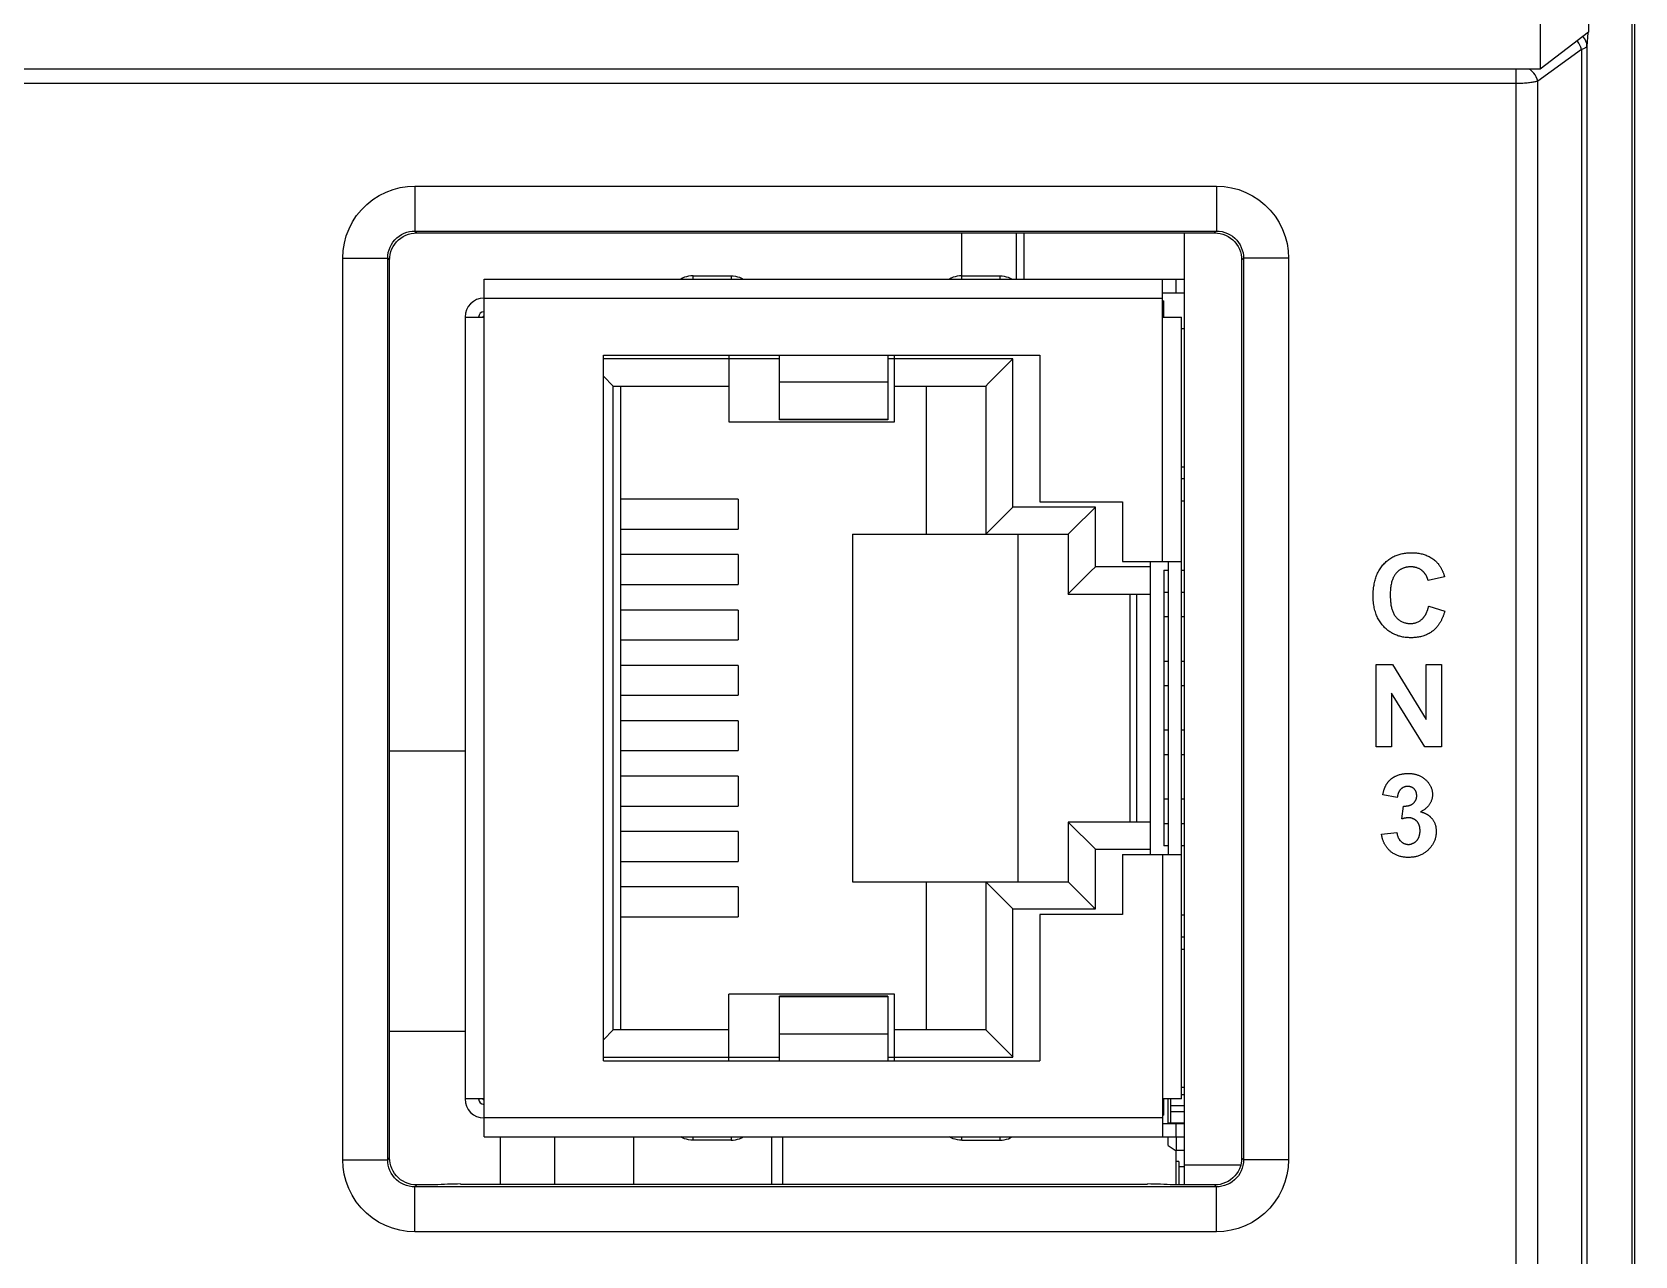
# Model space of a CAD drawing. Header units: millimetres. Extents: x -5560 to -5500, y 1017 to 1179.
# Drawn here: x -5529.51 to -5499.99, y 1122.13 to 1144.67 of the extents above; entities that cross this region are included whole.
import ezdxf

# ---------------------------------------------------------------- set-up
doc = ezdxf.new("R2010")
doc.units = ezdxf.units.MM
doc.header["$LTSCALE"] = 32.67
doc.layers.get('0').update_dxf_attribs({"linetype": 'CONTINUOUS'})
doc.layers.add('02___PRT_ALL_AXES', color=7, linetype='CONTINUOUS')
doc.layers.add('FEAT', color=7, linetype='CONTINUOUS')

msp = doc.modelspace()

# ---------------------------------------------------------------- linework, layer by layer
at = {"color": 7, "linetype": 'Continuous'}
for p, q in [((-5500.045, 1177.241), (-5500.045, 1018.429)), ((-5499.986, 1018.373), (-5499.986, 1177.252)), ((-5500.839, 1175.135), (-5500.839, 1144.672)), ((-5500.839, 1144.672), (-5501.73, 1143.992)), ((-5500.97, 1144.354), (-5500.982, 1144.393)), ((-5500.854, 1144.661), (-5500.87, 1144.415)), ((-5500.87, 1144.415), (-5500.87, 1020.464)), ((-5500.97, 1144.354), (-5501.774, 1143.768)), ((-5500.97, 1144.354), (-5500.97, 1020.607)), ((-5501.73, 1143.992), (-5558.006, 1143.992)), ((-5502.174, 1020.607), (-5502.174, 1143.988)), ((-5502.174, 1143.724), (-5530.704, 1143.724)), ((-5522.461, 1141.835), (-5522.461, 1141.007)), ((-5522.461, 1141.835), (-5507.695, 1141.835)), ((-5507.695, 1141.835), (-5507.695, 1141.007)), ((-5522.461, 1141.007), (-5522.426, 1140.972)), ((-5522.461, 1141.007), (-5507.695, 1141.007)), ((-5522.426, 1140.972), (-5507.73, 1140.972)), ((-5512.386, 1140.122), (-5512.386, 1140.972)), ((-5511.386, 1140.972), (-5511.386, 1140.122)), ((-5507.695, 1141.007), (-5507.73, 1140.972)), ((-5523.788, 1123.902), (-5523.788, 1140.508)), ((-5523.788, 1140.508), (-5522.961, 1140.508)), ((-5522.961, 1123.902), (-5522.961, 1140.508)), ((-5522.961, 1140.508), (-5522.926, 1140.473)), ((-5522.926, 1123.937), (-5522.926, 1140.473)), ((-5507.196, 1140.508), (-5507.231, 1140.473)), ((-5507.231, 1140.473), (-5507.231, 1123.937)), ((-5507.196, 1140.508), (-5507.196, 1123.902)), ((-5506.368, 1140.508), (-5507.196, 1140.508)), ((-5506.368, 1140.508), (-5506.368, 1123.902)), ((-5521.186, 1124.322), (-5521.186, 1140.122)), ((-5521.186, 1140.122), (-5508.286, 1140.122)), ((-5517.336, 1140.122), (-5517.336, 1140.184)), ((-5517.336, 1140.184), (-5516.636, 1140.184)), ((-5516.636, 1140.184), (-5516.636, 1140.122)), ((-5512.386, 1140.184), (-5511.686, 1140.184)), ((-5511.686, 1140.184), (-5511.686, 1140.122)), ((-5508.686, 1134.922), (-5508.686, 1140.122)), ((-5508.436, 1139.872), (-5508.436, 1140.122)), ((-5521.186, 1139.772), (-5508.686, 1139.772)), ((-5508.686, 1139.872), (-5508.286, 1139.872)), ((-5508.686, 1139.722), (-5508.666, 1139.722)), ((-5508.666, 1139.422), (-5508.666, 1139.722)), ((-5521.536, 1139.422), (-5521.536, 1125.022)), ((-5521.536, 1139.422), (-5521.186, 1139.422)), ((-5521.186, 1139.452), (-5521.216, 1139.422)), ((-5508.686, 1139.422), (-5508.336, 1139.422)), ((-5508.336, 1125.022), (-5508.336, 1139.422)), ((-5508.286, 1139.207), (-5508.336, 1139.207)), ((-5518.986, 1125.722), (-5518.986, 1138.722)), ((-5518.986, 1138.722), (-5510.946, 1138.722)), ((-5515.746, 1138.652), (-5518.986, 1138.652)), ((-5516.676, 1138.722), (-5516.676, 1137.492)), ((-5515.746, 1137.533), (-5515.746, 1138.722)), ((-5513.746, 1138.722), (-5513.746, 1137.533)), ((-5511.446, 1138.652), (-5513.746, 1138.652)), ((-5513.626, 1137.492), (-5513.626, 1138.722)), ((-5511.871, 1138.228), (-5511.446, 1138.652)), ((-5511.446, 1135.922), (-5511.446, 1138.652)), ((-5510.946, 1138.722), (-5510.946, 1136.022)), ((-5518.806, 1138.152), (-5518.986, 1138.332)), ((-5515.746, 1138.23), (-5513.746, 1138.23)), ((-5511.946, 1138.153), (-5511.891, 1138.208)), ((-5511.891, 1138.208), (-5511.871, 1138.228)), ((-5518.806, 1126.292), (-5518.806, 1138.152)), ((-5518.806, 1138.152), (-5516.676, 1138.152)), ((-5518.666, 1126.292), (-5518.666, 1138.152)), ((-5513.626, 1138.152), (-5511.946, 1138.152)), ((-5513.036, 1135.422), (-5513.036, 1138.152)), ((-5511.946, 1138.152), (-5511.946, 1138.153)), ((-5511.946, 1138.152), (-5511.946, 1135.422)), ((-5516.676, 1137.492), (-5513.626, 1137.492)), ((-5513.746, 1137.538), (-5515.746, 1137.538)), ((-5513.746, 1137.533), (-5515.746, 1137.533)), ((-5508.336, 1136.667), (-5508.286, 1136.667)), ((-5508.286, 1136.442), (-5508.336, 1136.442)), ((-5516.506, 1136.067), (-5518.666, 1136.067)), ((-5516.506, 1136.067), (-5516.506, 1135.517)), ((-5511.946, 1135.423), (-5511.526, 1135.843)), ((-5511.526, 1135.843), (-5511.446, 1135.922)), ((-5509.926, 1135.922), (-5511.446, 1135.922)), ((-5510.946, 1136.022), (-5509.426, 1136.022)), ((-5510.351, 1135.498), (-5509.926, 1135.922)), ((-5509.926, 1134.822), (-5509.926, 1135.922)), ((-5509.426, 1136.022), (-5509.426, 1134.922)), ((-5508.286, 1136.032), (-5508.336, 1136.032)), ((-5508.286, 1134.762), (-5508.286, 1136.032)), ((-5518.666, 1135.517), (-5516.506, 1135.517)), ((-5514.396, 1135.422), (-5514.396, 1129.022)), ((-5514.396, 1135.422), (-5510.426, 1135.422)), ((-5511.946, 1135.422), (-5511.946, 1135.423)), ((-5511.346, 1129.022), (-5511.346, 1135.422)), ((-5510.426, 1135.423), (-5510.371, 1135.478)), ((-5510.426, 1135.422), (-5510.426, 1135.423)), ((-5510.426, 1135.422), (-5510.426, 1134.322)), ((-5510.371, 1135.478), (-5510.351, 1135.498)), ((-5516.506, 1135.047), (-5518.666, 1135.047)), ((-5516.506, 1135.047), (-5516.506, 1134.497)), ((-5510.426, 1134.323), (-5510.006, 1134.743)), ((-5510.006, 1134.743), (-5509.926, 1134.822)), ((-5508.916, 1134.822), (-5509.926, 1134.822)), ((-5509.426, 1134.922), (-5508.336, 1134.922)), ((-5508.916, 1134.922), (-5508.916, 1129.522)), ((-5508.666, 1134.762), (-5508.666, 1129.682)), ((-5508.666, 1134.762), (-5508.586, 1134.762)), ((-5508.586, 1134.922), (-5508.586, 1129.522)), ((-5508.336, 1134.762), (-5508.286, 1134.762)), ((-5518.666, 1134.497), (-5516.506, 1134.497)), ((-5508.586, 1134.352), (-5508.666, 1134.352)), ((-5508.286, 1134.352), (-5508.336, 1134.352)), ((-5503.493, 1134.64), (-5503.796, 1134.568)), ((-5510.426, 1134.322), (-5510.426, 1134.323)), ((-5510.426, 1134.322), (-5508.916, 1134.322)), ((-5509.286, 1130.122), (-5509.286, 1134.322)), ((-5509.166, 1134.322), (-5509.166, 1130.122)), ((-5503.785, 1134.1), (-5503.489, 1134.006)), ((-5516.506, 1134.027), (-5518.666, 1134.027)), ((-5516.506, 1134.027), (-5516.506, 1133.477)), ((-5508.586, 1133.902), (-5508.666, 1133.902)), ((-5508.286, 1133.902), (-5508.336, 1133.902)), ((-5518.666, 1133.477), (-5516.506, 1133.477)), ((-5516.506, 1133.007), (-5518.666, 1133.007)), ((-5516.506, 1133.007), (-5516.506, 1132.457)), ((-5508.586, 1133.082), (-5508.666, 1133.082)), ((-5508.286, 1133.082), (-5508.336, 1133.082)), ((-5504.752, 1131.507), (-5504.752, 1133.023)), ((-5504.752, 1133.023), (-5504.455, 1133.023)), ((-5504.455, 1133.023), (-5503.834, 1132.011)), ((-5503.834, 1132.011), (-5503.834, 1133.023)), ((-5503.834, 1133.023), (-5503.55, 1133.023)), ((-5503.55, 1133.023), (-5503.55, 1131.507)), ((-5508.586, 1132.632), (-5508.666, 1132.632)), ((-5508.286, 1132.632), (-5508.336, 1132.632)), ((-5518.666, 1132.457), (-5516.506, 1132.457)), ((-5504.468, 1132.496), (-5504.468, 1131.507)), ((-5503.857, 1131.507), (-5504.468, 1132.496)), ((-5516.506, 1131.987), (-5518.666, 1131.987)), ((-5516.506, 1131.987), (-5516.506, 1131.437)), ((-5508.586, 1131.812), (-5508.666, 1131.812)), ((-5508.286, 1131.812), (-5508.336, 1131.812)), ((-5522.926, 1131.436), (-5521.536, 1131.436)), ((-5518.666, 1131.437), (-5516.506, 1131.437)), ((-5504.468, 1131.507), (-5504.752, 1131.507)), ((-5503.55, 1131.507), (-5503.857, 1131.507)), ((-5508.586, 1131.362), (-5508.666, 1131.362)), ((-5508.286, 1131.362), (-5508.336, 1131.362)), ((-5516.506, 1130.967), (-5518.666, 1130.967)), ((-5516.506, 1130.967), (-5516.506, 1130.417)), ((-5508.586, 1130.542), (-5508.666, 1130.542)), ((-5508.286, 1130.542), (-5508.336, 1130.542)), ((-5504.364, 1130.576), (-5504.632, 1130.621)), ((-5518.666, 1130.417), (-5516.506, 1130.417)), ((-5504.281, 1130.179), (-5504.249, 1130.415)), ((-5516.506, 1129.947), (-5518.666, 1129.947)), ((-5516.506, 1129.947), (-5516.506, 1129.397)), ((-5510.426, 1130.122), (-5510.426, 1129.022)), ((-5508.916, 1130.122), (-5510.426, 1130.122)), ((-5510.426, 1130.122), (-5509.926, 1129.622)), ((-5510.426, 1130.122), (-5510.426, 1130.122)), ((-5508.586, 1130.092), (-5508.666, 1130.092)), ((-5508.286, 1130.092), (-5508.336, 1130.092)), ((-5504.654, 1129.898), (-5504.373, 1129.932)), ((-5508.586, 1129.682), (-5508.666, 1129.682)), ((-5508.286, 1129.682), (-5508.336, 1129.682)), ((-5508.286, 1128.412), (-5508.286, 1129.682)), ((-5518.666, 1129.397), (-5516.506, 1129.397)), ((-5509.926, 1128.522), (-5509.926, 1129.622)), ((-5509.926, 1129.622), (-5508.916, 1129.622)), ((-5509.426, 1129.522), (-5509.426, 1128.422)), ((-5509.426, 1129.522), (-5508.336, 1129.522)), ((-5508.686, 1129.522), (-5508.686, 1124.322)), ((-5516.506, 1128.927), (-5518.666, 1128.927)), ((-5516.506, 1128.927), (-5516.506, 1128.377)), ((-5514.396, 1129.022), (-5510.426, 1129.022)), ((-5513.036, 1126.292), (-5513.036, 1129.022)), ((-5511.946, 1129.022), (-5511.946, 1126.292)), ((-5511.946, 1129.022), (-5511.446, 1128.522)), ((-5511.946, 1129.022), (-5511.946, 1129.022)), ((-5510.426, 1129.022), (-5510.426, 1129.022)), ((-5510.426, 1129.022), (-5509.953, 1128.549)), ((-5511.446, 1125.792), (-5511.446, 1128.522)), ((-5511.446, 1128.522), (-5509.926, 1128.522)), ((-5509.953, 1128.549), (-5509.926, 1128.522)), ((-5518.666, 1128.377), (-5516.506, 1128.377)), ((-5510.946, 1128.422), (-5510.946, 1125.722)), ((-5509.426, 1128.422), (-5510.946, 1128.422)), ((-5508.336, 1128.412), (-5508.286, 1128.412)), ((-5508.286, 1128.002), (-5508.336, 1128.002)), ((-5508.286, 1127.777), (-5508.336, 1127.777)), ((-5516.676, 1125.722), (-5516.676, 1126.952)), ((-5513.626, 1126.952), (-5516.676, 1126.952)), ((-5515.746, 1125.722), (-5515.746, 1126.912)), ((-5513.746, 1126.912), (-5515.746, 1126.912)), ((-5515.746, 1126.907), (-5513.746, 1126.907)), ((-5513.746, 1126.912), (-5513.746, 1125.722)), ((-5513.626, 1125.722), (-5513.626, 1126.952)), ((-5521.536, 1126.267), (-5522.926, 1126.267)), ((-5518.806, 1126.292), (-5518.986, 1126.112)), ((-5516.676, 1126.292), (-5518.806, 1126.292)), ((-5513.746, 1126.215), (-5515.746, 1126.215)), ((-5511.946, 1126.292), (-5513.626, 1126.292)), ((-5511.946, 1126.292), (-5511.946, 1126.292)), ((-5511.946, 1126.292), (-5511.473, 1125.819)), ((-5518.986, 1125.792), (-5515.746, 1125.792)), ((-5513.746, 1125.792), (-5511.446, 1125.792)), ((-5511.473, 1125.819), (-5511.446, 1125.792)), ((-5518.986, 1125.722), (-5510.946, 1125.722)), ((-5508.336, 1125.237), (-5508.286, 1125.237)), ((-5521.186, 1125.022), (-5521.536, 1125.022)), ((-5521.216, 1125.022), (-5521.186, 1124.992)), ((-5508.336, 1125.022), (-5508.686, 1125.022)), ((-5508.666, 1124.722), (-5508.666, 1125.022)), ((-5508.586, 1124.572), (-5508.586, 1125.022)), ((-5508.536, 1124.582), (-5508.536, 1125.022)), ((-5508.336, 1125.102), (-5508.286, 1125.102)), ((-5508.686, 1124.672), (-5521.186, 1124.672)), ((-5508.666, 1124.722), (-5508.686, 1124.722)), ((-5508.536, 1124.902), (-5508.286, 1124.902)), ((-5508.286, 1124.782), (-5508.536, 1124.782)), ((-5521.186, 1124.322), (-5508.286, 1124.322)), ((-5520.886, 1124.322), (-5520.886, 1123.455)), ((-5519.886, 1124.322), (-5519.886, 1123.455)), ((-5518.426, 1123.455), (-5518.426, 1124.322)), ((-5517.336, 1124.261), (-5517.336, 1124.322)), ((-5516.636, 1124.322), (-5516.636, 1124.261)), ((-5515.886, 1123.455), (-5515.886, 1124.322)), ((-5515.686, 1124.322), (-5515.686, 1123.455)), ((-5512.386, 1124.261), (-5512.386, 1124.322)), ((-5511.686, 1124.322), (-5511.686, 1124.261)), ((-5508.686, 1124.572), (-5508.286, 1124.572)), ((-5508.586, 1124.582), (-5508.286, 1124.582)), ((-5508.586, 1124.167), (-5508.586, 1124.322)), ((-5508.436, 1124.322), (-5508.436, 1124.572)), ((-5508.436, 1124.323), (-5508.436, 1124.072)), ((-5516.636, 1124.261), (-5517.336, 1124.261)), ((-5512.386, 1124.261), (-5511.686, 1124.261)), ((-5508.586, 1124.167), (-5508.436, 1124.067)), ((-5508.286, 1124.072), (-5508.436, 1124.072)), ((-5508.436, 1123.438), (-5508.436, 1124.067)), ((-5523.788, 1123.902), (-5522.961, 1123.902)), ((-5522.961, 1123.902), (-5522.926, 1123.937)), ((-5508.386, 1123.872), (-5508.436, 1123.872)), ((-5508.386, 1123.872), (-5508.386, 1123.438)), ((-5508.286, 1123.772), (-5508.386, 1123.772)), ((-5507.196, 1123.902), (-5507.231, 1123.937)), ((-5506.368, 1123.902), (-5507.196, 1123.902)), ((-5522.461, 1123.403), (-5522.426, 1123.438)), ((-5522.1, 1123.438), (-5522.426, 1123.438)), ((-5521.617, 1123.455), (-5508.966, 1123.455)), ((-5507.73, 1123.438), (-5508.483, 1123.438)), ((-5507.695, 1123.403), (-5507.73, 1123.438)), ((-5522.461, 1122.575), (-5522.461, 1123.403)), ((-5507.695, 1123.403), (-5522.461, 1123.403)), ((-5507.695, 1122.575), (-5507.695, 1123.403)), ((-5507.695, 1122.575), (-5522.461, 1122.575))]:
    msp.add_line(p, q, dxfattribs=at)
for points in [[(-5501.728, 1175.646), (-5501.728, 1175.637), (-5501.729, 1175.627), (-5501.729, 1175.617), (-5501.729, 1175.608), (-5501.73, 1175.598), (-5501.73, 1175.589), (-5501.73, 1175.579), (-5501.73, 1143.992)], [(-5500.982, 1144.393), (-5501, 1144.431), (-5501.021, 1144.467), (-5501.046, 1144.502), (-5501.053, 1144.509)], [(-5500.87, 1144.415), (-5500.871, 1144.411), (-5500.873, 1144.406), (-5500.877, 1144.401), (-5500.881, 1144.396), (-5500.886, 1144.391), (-5500.893, 1144.386), (-5500.902, 1144.381), (-5500.911, 1144.375), (-5500.923, 1144.37), (-5500.937, 1144.365), (-5500.952, 1144.359), (-5500.97, 1144.354)], [(-5500.87, 1144.415), (-5500.875, 1144.46), (-5500.889, 1144.504), (-5500.912, 1144.546), (-5500.942, 1144.583), (-5500.949, 1144.589)], [(-5501.774, 1143.768), (-5501.787, 1143.807), (-5501.804, 1143.845), (-5501.826, 1143.882), (-5501.851, 1143.916), (-5501.88, 1143.947), (-5501.911, 1143.975), (-5501.935, 1143.992)], [(-5501.774, 1143.768), (-5501.788, 1143.764), (-5501.802, 1143.761), (-5501.817, 1143.757), (-5501.833, 1143.754), (-5501.85, 1143.75), (-5501.868, 1143.747), (-5501.886, 1143.744), (-5501.906, 1143.741), (-5501.927, 1143.739), (-5501.949, 1143.736), (-5501.972, 1143.734), (-5501.997, 1143.732), (-5502.023, 1143.73), (-5502.05, 1143.728), (-5502.079, 1143.726), (-5502.11, 1143.725), (-5502.141, 1143.725), (-5502.174, 1143.724)], [(-5501.722, 1017.814), (-5501.726, 1017.832), (-5501.731, 1017.871), (-5501.736, 1017.93), (-5501.74, 1018.008), (-5501.744, 1018.105), (-5501.748, 1018.22), (-5501.752, 1018.353), (-5501.756, 1018.502), (-5501.759, 1018.666), (-5501.762, 1018.845), (-5501.765, 1019.036), (-5501.767, 1019.239), (-5501.77, 1019.451), (-5501.771, 1019.672), (-5501.773, 1019.899), (-5501.774, 1020.132), (-5501.774, 1020.369), (-5501.774, 1143.768)], [(-5523.788, 1140.508), (-5523.78, 1140.65), (-5523.759, 1140.787), (-5523.723, 1140.92), (-5523.673, 1141.05), (-5523.609, 1141.175), (-5523.533, 1141.291), (-5523.444, 1141.399), (-5523.344, 1141.499), (-5523.235, 1141.587), (-5523.116, 1141.662), (-5522.989, 1141.725), (-5522.86, 1141.774), (-5522.73, 1141.808), (-5522.597, 1141.829), (-5522.461, 1141.835)], [(-5507.695, 1141.835), (-5507.553, 1141.827), (-5507.416, 1141.805), (-5507.283, 1141.77), (-5507.153, 1141.72), (-5507.029, 1141.656), (-5506.912, 1141.58), (-5506.804, 1141.491), (-5506.704, 1141.391), (-5506.616, 1141.281), (-5506.541, 1141.163), (-5506.478, 1141.036), (-5506.429, 1140.907), (-5506.395, 1140.776), (-5506.374, 1140.643), (-5506.368, 1140.508)], [(-5522.961, 1140.508), (-5522.958, 1140.56), (-5522.95, 1140.612), (-5522.936, 1140.663), (-5522.917, 1140.712), (-5522.893, 1140.759), (-5522.865, 1140.803), (-5522.831, 1140.844), (-5522.794, 1140.881), (-5522.752, 1140.914), (-5522.708, 1140.943), (-5522.66, 1140.966), (-5522.611, 1140.985), (-5522.561, 1140.997), (-5522.511, 1141.005), (-5522.461, 1141.007)], [(-5522.926, 1140.473), (-5522.923, 1140.525), (-5522.915, 1140.577), (-5522.901, 1140.628), (-5522.882, 1140.677), (-5522.858, 1140.724), (-5522.83, 1140.768), (-5522.796, 1140.809), (-5522.759, 1140.846), (-5522.718, 1140.879), (-5522.673, 1140.907), (-5522.626, 1140.931), (-5522.577, 1140.949), (-5522.527, 1140.962), (-5522.476, 1140.97), (-5522.426, 1140.972)], [(-5507.73, 1140.972), (-5507.678, 1140.97), (-5507.626, 1140.962), (-5507.575, 1140.948), (-5507.526, 1140.929), (-5507.479, 1140.905), (-5507.435, 1140.877), (-5507.395, 1140.843), (-5507.357, 1140.806), (-5507.324, 1140.765), (-5507.296, 1140.72), (-5507.272, 1140.673), (-5507.254, 1140.623), (-5507.241, 1140.573), (-5507.233, 1140.523), (-5507.231, 1140.473)], [(-5507.695, 1141.007), (-5507.643, 1141.005), (-5507.591, 1140.997), (-5507.54, 1140.983), (-5507.491, 1140.964), (-5507.444, 1140.94), (-5507.4, 1140.912), (-5507.359, 1140.878), (-5507.322, 1140.841), (-5507.289, 1140.799), (-5507.26, 1140.755), (-5507.237, 1140.707), (-5507.219, 1140.658), (-5507.206, 1140.608), (-5507.198, 1140.558), (-5507.196, 1140.508)], [(-5517.336, 1140.184), (-5517.378, 1140.182), (-5517.419, 1140.176), (-5517.458, 1140.167), (-5517.495, 1140.155), (-5517.53, 1140.14), (-5517.563, 1140.122)], [(-5516.636, 1140.184), (-5516.595, 1140.182), (-5516.555, 1140.176), (-5516.516, 1140.167), (-5516.479, 1140.155), (-5516.444, 1140.14), (-5516.41, 1140.122)], [(-5512.386, 1140.184), (-5512.428, 1140.182), (-5512.469, 1140.176), (-5512.508, 1140.167), (-5512.545, 1140.155), (-5512.58, 1140.14), (-5512.613, 1140.122)], [(-5511.686, 1140.184), (-5511.645, 1140.182), (-5511.605, 1140.176), (-5511.566, 1140.167), (-5511.529, 1140.155), (-5511.494, 1140.14), (-5511.46, 1140.122)], [(-5504.614, 1134.874), (-5504.599, 1134.889), (-5504.584, 1134.904), (-5504.568, 1134.919), (-5504.552, 1134.932), (-5504.535, 1134.946), (-5504.518, 1134.959), (-5504.5, 1134.971), (-5504.482, 1134.982), (-5504.464, 1134.993), (-5504.445, 1135.004), (-5504.426, 1135.014), (-5504.407, 1135.023), (-5504.387, 1135.031), (-5504.369, 1135.039), (-5504.349, 1135.045), (-5504.33, 1135.052), (-5504.311, 1135.057), (-5504.291, 1135.062), (-5504.271, 1135.067), (-5504.251, 1135.07), (-5504.23, 1135.074), (-5504.208, 1135.077), (-5504.187, 1135.079), (-5504.165, 1135.081), (-5504.143, 1135.082), (-5504.121, 1135.083), (-5504.1, 1135.083), (-5504.078, 1135.083), (-5504.055, 1135.082), (-5504.033, 1135.081), (-5504.011, 1135.079), (-5503.989, 1135.076), (-5503.967, 1135.073), (-5503.947, 1135.07), (-5503.927, 1135.065), (-5503.907, 1135.061), (-5503.887, 1135.055), (-5503.867, 1135.049), (-5503.848, 1135.042), (-5503.83, 1135.035), (-5503.812, 1135.028), (-5503.794, 1135.019), (-5503.776, 1135.01), (-5503.759, 1135.001), (-5503.742, 1134.991), (-5503.725, 1134.98), (-5503.709, 1134.969), (-5503.693, 1134.957), (-5503.678, 1134.945), (-5503.663, 1134.932), (-5503.648, 1134.919)], [(-5504.614, 1133.723), (-5504.629, 1133.739), (-5504.643, 1133.756), (-5504.657, 1133.773), (-5504.67, 1133.791), (-5504.682, 1133.809), (-5504.694, 1133.828), (-5504.705, 1133.847), (-5504.716, 1133.866), (-5504.726, 1133.886), (-5504.736, 1133.906), (-5504.744, 1133.926), (-5504.753, 1133.946), (-5504.76, 1133.967), (-5504.768, 1133.992), (-5504.775, 1134.016), (-5504.782, 1134.041), (-5504.787, 1134.067), (-5504.792, 1134.092), (-5504.797, 1134.117), (-5504.8, 1134.145), (-5504.803, 1134.174), (-5504.806, 1134.202), (-5504.807, 1134.23), (-5504.808, 1134.258), (-5504.809, 1134.287), (-5504.808, 1134.317), (-5504.807, 1134.346), (-5504.806, 1134.376), (-5504.804, 1134.406), (-5504.8, 1134.436), (-5504.797, 1134.465), (-5504.793, 1134.488), (-5504.789, 1134.511), (-5504.784, 1134.533), (-5504.779, 1134.556), (-5504.773, 1134.578), (-5504.767, 1134.601), (-5504.76, 1134.623), (-5504.753, 1134.644), (-5504.744, 1134.665), (-5504.736, 1134.686), (-5504.726, 1134.706), (-5504.716, 1134.727), (-5504.706, 1134.747), (-5504.694, 1134.766), (-5504.682, 1134.785), (-5504.67, 1134.804), (-5504.657, 1134.823), (-5504.643, 1134.84), (-5504.629, 1134.858), (-5504.614, 1134.874)], [(-5504.389, 1134.701), (-5504.398, 1134.69), (-5504.407, 1134.678), (-5504.415, 1134.666), (-5504.423, 1134.653), (-5504.43, 1134.64), (-5504.437, 1134.627), (-5504.443, 1134.613), (-5504.449, 1134.599), (-5504.454, 1134.585), (-5504.459, 1134.571), (-5504.463, 1134.557), (-5504.468, 1134.543), (-5504.473, 1134.521), (-5504.477, 1134.5), (-5504.481, 1134.479), (-5504.485, 1134.457), (-5504.487, 1134.435), (-5504.49, 1134.41), (-5504.492, 1134.385), (-5504.493, 1134.36), (-5504.494, 1134.335), (-5504.494, 1134.309), (-5504.494, 1134.283), (-5504.493, 1134.256), (-5504.492, 1134.229), (-5504.49, 1134.203), (-5504.487, 1134.176), (-5504.485, 1134.157), (-5504.483, 1134.138), (-5504.48, 1134.119), (-5504.476, 1134.101), (-5504.472, 1134.082), (-5504.468, 1134.063), (-5504.464, 1134.047), (-5504.459, 1134.032), (-5504.453, 1134.016), (-5504.448, 1134), (-5504.441, 1133.985), (-5504.434, 1133.97), (-5504.427, 1133.955), (-5504.419, 1133.941), (-5504.41, 1133.927), (-5504.401, 1133.913), (-5504.39, 1133.9), (-5504.381, 1133.889), (-5504.37, 1133.878), (-5504.36, 1133.867), (-5504.348, 1133.857), (-5504.336, 1133.848), (-5504.324, 1133.839), (-5504.312, 1133.83), (-5504.299, 1133.822), (-5504.285, 1133.815), (-5504.272, 1133.809), (-5504.257, 1133.803), (-5504.243, 1133.797), (-5504.228, 1133.793), (-5504.213, 1133.789), (-5504.198, 1133.785), (-5504.183, 1133.783), (-5504.168, 1133.781), (-5504.153, 1133.779), (-5504.137, 1133.778), (-5504.122, 1133.778), (-5504.107, 1133.779), (-5504.093, 1133.779), (-5504.078, 1133.781), (-5504.064, 1133.783), (-5504.05, 1133.786), (-5504.036, 1133.789), (-5504.022, 1133.793), (-5504.008, 1133.798), (-5503.995, 1133.803), (-5503.982, 1133.809), (-5503.969, 1133.815), (-5503.957, 1133.822), (-5503.945, 1133.83), (-5503.934, 1133.838), (-5503.922, 1133.847), (-5503.912, 1133.856)], [(-5503.908, 1134.754), (-5503.917, 1134.76), (-5503.926, 1134.767), (-5503.935, 1134.773), (-5503.944, 1134.778), (-5503.953, 1134.784), (-5503.963, 1134.789), (-5503.973, 1134.793), (-5503.983, 1134.797), (-5503.993, 1134.801), (-5504.003, 1134.805), (-5504.013, 1134.808), (-5504.023, 1134.811), (-5504.033, 1134.813), (-5504.043, 1134.815), (-5504.053, 1134.817), (-5504.064, 1134.819), (-5504.074, 1134.82), (-5504.084, 1134.821), (-5504.095, 1134.822), (-5504.105, 1134.822), (-5504.116, 1134.822), (-5504.126, 1134.822), (-5504.137, 1134.822), (-5504.147, 1134.821), (-5504.157, 1134.82), (-5504.168, 1134.819), (-5504.178, 1134.818), (-5504.188, 1134.816), (-5504.199, 1134.814), (-5504.209, 1134.812), (-5504.219, 1134.809), (-5504.229, 1134.806), (-5504.239, 1134.803), (-5504.249, 1134.8), (-5504.258, 1134.796), (-5504.268, 1134.792), (-5504.278, 1134.787), (-5504.288, 1134.782), (-5504.297, 1134.777), (-5504.307, 1134.771), (-5504.316, 1134.766), (-5504.325, 1134.759), (-5504.334, 1134.753), (-5504.342, 1134.746), (-5504.351, 1134.739), (-5504.359, 1134.732), (-5504.367, 1134.725), (-5504.374, 1134.717), (-5504.382, 1134.709), (-5504.389, 1134.701)], [(-5503.796, 1134.568), (-5503.797, 1134.574), (-5503.799, 1134.581), (-5503.801, 1134.587), (-5503.803, 1134.593), (-5503.805, 1134.6), (-5503.807, 1134.606), (-5503.809, 1134.612), (-5503.812, 1134.619), (-5503.814, 1134.625), (-5503.817, 1134.631), (-5503.82, 1134.637), (-5503.822, 1134.643), (-5503.825, 1134.649), (-5503.829, 1134.656), (-5503.832, 1134.661), (-5503.835, 1134.667), (-5503.839, 1134.673), (-5503.842, 1134.679), (-5503.846, 1134.685), (-5503.85, 1134.69), (-5503.854, 1134.696), (-5503.858, 1134.701), (-5503.862, 1134.706), (-5503.866, 1134.712), (-5503.87, 1134.717), (-5503.875, 1134.722), (-5503.879, 1134.727), (-5503.884, 1134.732), (-5503.888, 1134.736), (-5503.893, 1134.741), (-5503.898, 1134.745), (-5503.903, 1134.75), (-5503.908, 1134.754)], [(-5503.648, 1134.919), (-5503.641, 1134.912), (-5503.634, 1134.905), (-5503.627, 1134.898), (-5503.621, 1134.89), (-5503.614, 1134.883), (-5503.608, 1134.875), (-5503.602, 1134.867), (-5503.596, 1134.859), (-5503.59, 1134.851), (-5503.584, 1134.843), (-5503.578, 1134.834), (-5503.573, 1134.826), (-5503.568, 1134.817), (-5503.563, 1134.808), (-5503.558, 1134.8), (-5503.553, 1134.791), (-5503.548, 1134.782), (-5503.543, 1134.773), (-5503.539, 1134.763), (-5503.535, 1134.754), (-5503.531, 1134.745), (-5503.527, 1134.736), (-5503.523, 1134.726), (-5503.519, 1134.717), (-5503.515, 1134.707), (-5503.512, 1134.698), (-5503.508, 1134.688), (-5503.505, 1134.678), (-5503.502, 1134.669), (-5503.499, 1134.659), (-5503.496, 1134.65), (-5503.493, 1134.64)], [(-5503.912, 1133.856), (-5503.906, 1133.861), (-5503.9, 1133.866), (-5503.895, 1133.872), (-5503.89, 1133.877), (-5503.885, 1133.883), (-5503.88, 1133.889), (-5503.875, 1133.895), (-5503.87, 1133.901), (-5503.866, 1133.907), (-5503.861, 1133.913), (-5503.857, 1133.92), (-5503.853, 1133.926), (-5503.849, 1133.933), (-5503.845, 1133.939), (-5503.841, 1133.946), (-5503.838, 1133.953), (-5503.834, 1133.96), (-5503.831, 1133.967), (-5503.827, 1133.974), (-5503.824, 1133.981), (-5503.821, 1133.988), (-5503.818, 1133.996), (-5503.815, 1134.003), (-5503.812, 1134.01), (-5503.809, 1134.018), (-5503.807, 1134.025), (-5503.804, 1134.032), (-5503.802, 1134.04), (-5503.799, 1134.047), (-5503.797, 1134.055), (-5503.795, 1134.062), (-5503.793, 1134.07), (-5503.791, 1134.077), (-5503.789, 1134.085), (-5503.787, 1134.092), (-5503.785, 1134.1)], [(-5503.489, 1134.006), (-5503.493, 1133.994), (-5503.496, 1133.982), (-5503.5, 1133.97), (-5503.504, 1133.958), (-5503.508, 1133.946), (-5503.512, 1133.934), (-5503.516, 1133.922), (-5503.521, 1133.91), (-5503.526, 1133.899), (-5503.531, 1133.887), (-5503.536, 1133.875), (-5503.541, 1133.864), (-5503.547, 1133.852), (-5503.552, 1133.841), (-5503.558, 1133.83), (-5503.564, 1133.818), (-5503.571, 1133.807), (-5503.577, 1133.796), (-5503.584, 1133.786), (-5503.591, 1133.775), (-5503.598, 1133.764), (-5503.605, 1133.754), (-5503.612, 1133.744), (-5503.62, 1133.734), (-5503.627, 1133.724), (-5503.635, 1133.714), (-5503.644, 1133.705), (-5503.652, 1133.695), (-5503.66, 1133.686), (-5503.669, 1133.678), (-5503.678, 1133.669), (-5503.687, 1133.661), (-5503.697, 1133.652), (-5503.706, 1133.645), (-5503.716, 1133.637)], [(-5503.716, 1133.637), (-5503.731, 1133.626), (-5503.746, 1133.616), (-5503.761, 1133.606), (-5503.777, 1133.597), (-5503.794, 1133.588), (-5503.81, 1133.58), (-5503.827, 1133.572), (-5503.844, 1133.565), (-5503.861, 1133.558), (-5503.878, 1133.552), (-5503.896, 1133.547), (-5503.916, 1133.541), (-5503.935, 1133.536), (-5503.955, 1133.532), (-5503.976, 1133.528), (-5503.996, 1133.525), (-5504.016, 1133.522), (-5504.036, 1133.52), (-5504.057, 1133.519), (-5504.077, 1133.517), (-5504.098, 1133.517), (-5504.118, 1133.517), (-5504.139, 1133.517), (-5504.16, 1133.518), (-5504.18, 1133.519), (-5504.201, 1133.521), (-5504.222, 1133.523), (-5504.242, 1133.526), (-5504.262, 1133.53), (-5504.282, 1133.533), (-5504.301, 1133.538), (-5504.319, 1133.543), (-5504.338, 1133.548), (-5504.357, 1133.554), (-5504.375, 1133.561), (-5504.393, 1133.568), (-5504.412, 1133.577), (-5504.431, 1133.586), (-5504.45, 1133.595), (-5504.468, 1133.606), (-5504.486, 1133.617), (-5504.503, 1133.628), (-5504.52, 1133.64), (-5504.537, 1133.653), (-5504.554, 1133.666), (-5504.569, 1133.68), (-5504.585, 1133.694), (-5504.6, 1133.708), (-5504.614, 1133.723)], [(-5504.632, 1130.621), (-5504.631, 1130.629), (-5504.629, 1130.638), (-5504.627, 1130.646), (-5504.625, 1130.654), (-5504.623, 1130.662), (-5504.621, 1130.67), (-5504.619, 1130.679), (-5504.617, 1130.687), (-5504.614, 1130.695), (-5504.612, 1130.703), (-5504.609, 1130.711), (-5504.607, 1130.719), (-5504.604, 1130.727), (-5504.601, 1130.735), (-5504.598, 1130.743), (-5504.595, 1130.751), (-5504.592, 1130.759), (-5504.589, 1130.767), (-5504.585, 1130.774), (-5504.582, 1130.782), (-5504.578, 1130.79), (-5504.574, 1130.797), (-5504.57, 1130.805), (-5504.566, 1130.812), (-5504.562, 1130.819), (-5504.557, 1130.826), (-5504.553, 1130.834), (-5504.548, 1130.84)], [(-5504.548, 1130.84), (-5504.544, 1130.846), (-5504.54, 1130.852), (-5504.536, 1130.857), (-5504.531, 1130.863), (-5504.527, 1130.868), (-5504.522, 1130.874), (-5504.517, 1130.879), (-5504.512, 1130.884), (-5504.507, 1130.889), (-5504.502, 1130.894), (-5504.497, 1130.899), (-5504.492, 1130.904), (-5504.487, 1130.908), (-5504.481, 1130.913), (-5504.476, 1130.918), (-5504.47, 1130.922), (-5504.464, 1130.926), (-5504.458, 1130.931), (-5504.453, 1130.935), (-5504.447, 1130.939), (-5504.441, 1130.943), (-5504.435, 1130.946), (-5504.429, 1130.95), (-5504.422, 1130.954), (-5504.416, 1130.957), (-5504.41, 1130.961), (-5504.404, 1130.964), (-5504.398, 1130.967), (-5504.391, 1130.97)], [(-5504.391, 1130.97), (-5504.378, 1130.976), (-5504.365, 1130.981), (-5504.351, 1130.986), (-5504.337, 1130.991), (-5504.323, 1130.995), (-5504.309, 1130.999), (-5504.295, 1131.002), (-5504.281, 1131.005), (-5504.267, 1131.008), (-5504.252, 1131.01), (-5504.238, 1131.012), (-5504.224, 1131.014), (-5504.209, 1131.015), (-5504.194, 1131.016), (-5504.18, 1131.017), (-5504.165, 1131.017), (-5504.152, 1131.017), (-5504.139, 1131.016), (-5504.126, 1131.016), (-5504.112, 1131.015), (-5504.099, 1131.014), (-5504.086, 1131.012), (-5504.073, 1131.01), (-5504.06, 1131.008), (-5504.048, 1131.005), (-5504.035, 1131.003), (-5504.022, 1130.999), (-5504.009, 1130.996), (-5503.997, 1130.992), (-5503.985, 1130.987), (-5503.972, 1130.983), (-5503.96, 1130.978), (-5503.948, 1130.972), (-5503.937, 1130.966), (-5503.925, 1130.96), (-5503.914, 1130.954), (-5503.903, 1130.947), (-5503.892, 1130.94), (-5503.881, 1130.932), (-5503.87, 1130.924), (-5503.86, 1130.916), (-5503.85, 1130.908), (-5503.84, 1130.899), (-5503.831, 1130.89), (-5503.822, 1130.88)], [(-5503.822, 1130.88), (-5503.814, 1130.872), (-5503.806, 1130.863), (-5503.798, 1130.854), (-5503.791, 1130.844), (-5503.784, 1130.834), (-5503.777, 1130.825), (-5503.77, 1130.815), (-5503.764, 1130.804), (-5503.758, 1130.794), (-5503.752, 1130.783), (-5503.747, 1130.773), (-5503.742, 1130.762), (-5503.737, 1130.75), (-5503.733, 1130.738), (-5503.729, 1130.727), (-5503.726, 1130.715), (-5503.723, 1130.703), (-5503.721, 1130.69), (-5503.719, 1130.678), (-5503.717, 1130.666), (-5503.716, 1130.653), (-5503.715, 1130.641), (-5503.715, 1130.628), (-5503.716, 1130.616), (-5503.716, 1130.605), (-5503.718, 1130.593), (-5503.719, 1130.581), (-5503.721, 1130.569), (-5503.724, 1130.558), (-5503.726, 1130.546), (-5503.73, 1130.535), (-5503.733, 1130.523), (-5503.737, 1130.512), (-5503.742, 1130.501), (-5503.747, 1130.49), (-5503.752, 1130.48), (-5503.758, 1130.469), (-5503.764, 1130.459), (-5503.77, 1130.449), (-5503.777, 1130.439), (-5503.784, 1130.43), (-5503.792, 1130.42), (-5503.8, 1130.411), (-5503.808, 1130.402), (-5503.816, 1130.394), (-5503.825, 1130.386), (-5503.834, 1130.378), (-5503.843, 1130.37), (-5503.853, 1130.362), (-5503.862, 1130.355), (-5503.872, 1130.348), (-5503.882, 1130.341), (-5503.892, 1130.334), (-5503.903, 1130.328), (-5503.913, 1130.322), (-5503.923, 1130.316), (-5503.934, 1130.31)], [(-5504.3, 1130.726), (-5504.303, 1130.723), (-5504.306, 1130.72), (-5504.309, 1130.717), (-5504.312, 1130.713), (-5504.315, 1130.71), (-5504.318, 1130.706), (-5504.32, 1130.703), (-5504.323, 1130.699), (-5504.325, 1130.695), (-5504.328, 1130.692), (-5504.33, 1130.688), (-5504.332, 1130.684), (-5504.334, 1130.68), (-5504.336, 1130.676), (-5504.338, 1130.672), (-5504.34, 1130.668), (-5504.342, 1130.663), (-5504.344, 1130.659), (-5504.345, 1130.655), (-5504.347, 1130.651), (-5504.349, 1130.646), (-5504.35, 1130.642), (-5504.351, 1130.638), (-5504.353, 1130.633), (-5504.354, 1130.629), (-5504.355, 1130.624), (-5504.356, 1130.62), (-5504.357, 1130.616), (-5504.358, 1130.611), (-5504.359, 1130.607), (-5504.36, 1130.602), (-5504.361, 1130.598), (-5504.362, 1130.593), (-5504.363, 1130.589), (-5504.363, 1130.584), (-5504.364, 1130.58), (-5504.364, 1130.576)], [(-5504.069, 1130.466), (-5504.063, 1130.471), (-5504.058, 1130.476), (-5504.053, 1130.482), (-5504.049, 1130.487), (-5504.044, 1130.493), (-5504.04, 1130.498), (-5504.036, 1130.504), (-5504.032, 1130.511), (-5504.029, 1130.517), (-5504.025, 1130.523), (-5504.022, 1130.53), (-5504.019, 1130.537), (-5504.017, 1130.544), (-5504.014, 1130.551), (-5504.012, 1130.558), (-5504.011, 1130.565), (-5504.009, 1130.573), (-5504.008, 1130.58), (-5504.007, 1130.588), (-5504.007, 1130.595), (-5504.007, 1130.603), (-5504.007, 1130.611), (-5504.007, 1130.617), (-5504.007, 1130.624), (-5504.008, 1130.631), (-5504.009, 1130.638), (-5504.01, 1130.644), (-5504.011, 1130.651), (-5504.013, 1130.658), (-5504.014, 1130.664), (-5504.016, 1130.67), (-5504.018, 1130.677), (-5504.021, 1130.683), (-5504.023, 1130.689), (-5504.026, 1130.695), (-5504.029, 1130.701), (-5504.032, 1130.707), (-5504.036, 1130.712), (-5504.04, 1130.718), (-5504.044, 1130.723), (-5504.048, 1130.728), (-5504.052, 1130.733), (-5504.057, 1130.737), (-5504.062, 1130.741), (-5504.067, 1130.746), (-5504.072, 1130.749), (-5504.078, 1130.753), (-5504.083, 1130.756), (-5504.089, 1130.759), (-5504.095, 1130.762), (-5504.101, 1130.765), (-5504.107, 1130.767), (-5504.114, 1130.769), (-5504.12, 1130.771), (-5504.126, 1130.773), (-5504.133, 1130.775), (-5504.14, 1130.776), (-5504.146, 1130.777), (-5504.153, 1130.777), (-5504.16, 1130.778), (-5504.167, 1130.778), (-5504.173, 1130.778), (-5504.181, 1130.778), (-5504.188, 1130.777), (-5504.196, 1130.776), (-5504.203, 1130.775), (-5504.211, 1130.774), (-5504.218, 1130.772), (-5504.225, 1130.77), (-5504.232, 1130.768), (-5504.239, 1130.765), (-5504.246, 1130.763), (-5504.253, 1130.76), (-5504.259, 1130.756), (-5504.266, 1130.753), (-5504.272, 1130.749), (-5504.278, 1130.745), (-5504.284, 1130.741), (-5504.289, 1130.736), (-5504.295, 1130.731), (-5504.3, 1130.726)], [(-5504.249, 1130.415), (-5504.244, 1130.415), (-5504.239, 1130.415), (-5504.234, 1130.415), (-5504.229, 1130.415), (-5504.224, 1130.415), (-5504.219, 1130.416), (-5504.214, 1130.416), (-5504.209, 1130.416), (-5504.205, 1130.417), (-5504.2, 1130.417), (-5504.195, 1130.418), (-5504.19, 1130.418), (-5504.185, 1130.419), (-5504.18, 1130.42), (-5504.175, 1130.42), (-5504.17, 1130.421), (-5504.165, 1130.422), (-5504.16, 1130.423), (-5504.155, 1130.424), (-5504.151, 1130.426), (-5504.146, 1130.427), (-5504.141, 1130.428), (-5504.136, 1130.43), (-5504.132, 1130.431), (-5504.127, 1130.433), (-5504.122, 1130.435), (-5504.118, 1130.437), (-5504.113, 1130.438), (-5504.109, 1130.44), (-5504.105, 1130.443), (-5504.1, 1130.445), (-5504.096, 1130.447), (-5504.092, 1130.45), (-5504.088, 1130.452), (-5504.084, 1130.455), (-5504.08, 1130.457), (-5504.076, 1130.46), (-5504.072, 1130.463), (-5504.069, 1130.466)], [(-5503.934, 1130.31), (-5503.926, 1130.308), (-5503.919, 1130.307), (-5503.912, 1130.305), (-5503.905, 1130.303), (-5503.898, 1130.3), (-5503.891, 1130.298), (-5503.884, 1130.296), (-5503.877, 1130.293), (-5503.87, 1130.29), (-5503.863, 1130.287), (-5503.856, 1130.284), (-5503.849, 1130.281), (-5503.842, 1130.278), (-5503.835, 1130.274), (-5503.829, 1130.27), (-5503.822, 1130.267), (-5503.816, 1130.263), (-5503.809, 1130.259), (-5503.803, 1130.255), (-5503.797, 1130.251), (-5503.79, 1130.246), (-5503.784, 1130.242), (-5503.778, 1130.237), (-5503.773, 1130.232), (-5503.767, 1130.228), (-5503.761, 1130.223), (-5503.756, 1130.218), (-5503.75, 1130.212), (-5503.745, 1130.207), (-5503.74, 1130.202), (-5503.735, 1130.196), (-5503.73, 1130.191), (-5503.726, 1130.185)], [(-5504.373, 1129.932), (-5504.372, 1129.924), (-5504.37, 1129.916), (-5504.369, 1129.908), (-5504.367, 1129.901), (-5504.366, 1129.893), (-5504.364, 1129.885), (-5504.362, 1129.877), (-5504.359, 1129.87), (-5504.357, 1129.862), (-5504.354, 1129.854), (-5504.351, 1129.847), (-5504.348, 1129.839), (-5504.345, 1129.832), (-5504.341, 1129.825), (-5504.338, 1129.818), (-5504.334, 1129.811), (-5504.33, 1129.804), (-5504.325, 1129.798), (-5504.321, 1129.791), (-5504.316, 1129.785), (-5504.311, 1129.779), (-5504.306, 1129.773), (-5504.3, 1129.767), (-5504.295, 1129.762), (-5504.289, 1129.757), (-5504.283, 1129.752), (-5504.276, 1129.748), (-5504.27, 1129.743), (-5504.263, 1129.739), (-5504.256, 1129.735), (-5504.249, 1129.732), (-5504.242, 1129.728), (-5504.235, 1129.725), (-5504.227, 1129.722), (-5504.22, 1129.72), (-5504.212, 1129.718), (-5504.205, 1129.716), (-5504.197, 1129.714), (-5504.189, 1129.713), (-5504.181, 1129.712), (-5504.173, 1129.711), (-5504.166, 1129.711), (-5504.158, 1129.711), (-5504.15, 1129.711), (-5504.142, 1129.711), (-5504.134, 1129.712), (-5504.127, 1129.713), (-5504.119, 1129.715), (-5504.111, 1129.717), (-5504.104, 1129.719), (-5504.096, 1129.721), (-5504.089, 1129.724), (-5504.082, 1129.726), (-5504.075, 1129.73), (-5504.068, 1129.733), (-5504.061, 1129.736), (-5504.054, 1129.74), (-5504.047, 1129.744), (-5504.041, 1129.749), (-5504.035, 1129.753), (-5504.029, 1129.758), (-5504.023, 1129.763), (-5504.017, 1129.768), (-5504.012, 1129.773), (-5504.007, 1129.779)], [(-5504.004, 1130.136), (-5504.008, 1130.141), (-5504.012, 1130.145), (-5504.017, 1130.149), (-5504.022, 1130.153), (-5504.026, 1130.157), (-5504.031, 1130.16), (-5504.036, 1130.164), (-5504.042, 1130.167), (-5504.047, 1130.171), (-5504.052, 1130.174), (-5504.058, 1130.176), (-5504.063, 1130.179), (-5504.069, 1130.182), (-5504.075, 1130.184), (-5504.081, 1130.186), (-5504.086, 1130.189), (-5504.092, 1130.191), (-5504.098, 1130.192), (-5504.104, 1130.194), (-5504.111, 1130.195), (-5504.117, 1130.197), (-5504.123, 1130.198), (-5504.129, 1130.199), (-5504.135, 1130.199), (-5504.141, 1130.2), (-5504.147, 1130.2), (-5504.154, 1130.201), (-5504.161, 1130.201), (-5504.168, 1130.201), (-5504.175, 1130.2), (-5504.181, 1130.2), (-5504.188, 1130.199), (-5504.195, 1130.198), (-5504.202, 1130.197), (-5504.208, 1130.196), (-5504.215, 1130.195), (-5504.222, 1130.194), (-5504.228, 1130.192), (-5504.235, 1130.191), (-5504.242, 1130.189), (-5504.248, 1130.188), (-5504.255, 1130.186), (-5504.261, 1130.184), (-5504.268, 1130.182), (-5504.281, 1130.179)], [(-5504.007, 1129.779), (-5504.002, 1129.784), (-5503.997, 1129.79), (-5503.993, 1129.795), (-5503.989, 1129.801), (-5503.985, 1129.807), (-5503.981, 1129.813), (-5503.978, 1129.82), (-5503.974, 1129.826), (-5503.971, 1129.832), (-5503.968, 1129.839), (-5503.965, 1129.845), (-5503.963, 1129.852), (-5503.96, 1129.859), (-5503.958, 1129.867), (-5503.955, 1129.874), (-5503.953, 1129.882), (-5503.952, 1129.89), (-5503.95, 1129.898), (-5503.949, 1129.906), (-5503.948, 1129.914), (-5503.947, 1129.922), (-5503.946, 1129.93), (-5503.945, 1129.938), (-5503.945, 1129.946), (-5503.945, 1129.955), (-5503.945, 1129.963), (-5503.945, 1129.97), (-5503.945, 1129.978), (-5503.945, 1129.986), (-5503.946, 1129.993), (-5503.947, 1130.001), (-5503.948, 1130.009), (-5503.949, 1130.016), (-5503.95, 1130.024), (-5503.951, 1130.031), (-5503.953, 1130.039), (-5503.955, 1130.046), (-5503.957, 1130.054), (-5503.96, 1130.061), (-5503.962, 1130.068), (-5503.965, 1130.075), (-5503.968, 1130.081), (-5503.971, 1130.088), (-5503.974, 1130.095), (-5503.978, 1130.101), (-5503.982, 1130.107), (-5503.986, 1130.113), (-5503.99, 1130.119), (-5503.994, 1130.125), (-5503.999, 1130.131), (-5504.004, 1130.136)], [(-5503.726, 1130.185), (-5503.718, 1130.175), (-5503.711, 1130.165), (-5503.704, 1130.155), (-5503.698, 1130.145), (-5503.691, 1130.134), (-5503.686, 1130.123), (-5503.68, 1130.112), (-5503.675, 1130.101), (-5503.671, 1130.089), (-5503.667, 1130.078), (-5503.663, 1130.067), (-5503.66, 1130.055), (-5503.657, 1130.044), (-5503.655, 1130.032), (-5503.653, 1130.021), (-5503.651, 1130.009), (-5503.649, 1129.997), (-5503.648, 1129.986), (-5503.648, 1129.974), (-5503.647, 1129.962), (-5503.647, 1129.95), (-5503.647, 1129.937), (-5503.648, 1129.923), (-5503.649, 1129.91), (-5503.65, 1129.896), (-5503.651, 1129.883), (-5503.653, 1129.869), (-5503.656, 1129.856), (-5503.659, 1129.843), (-5503.662, 1129.83), (-5503.665, 1129.816), (-5503.669, 1129.804), (-5503.674, 1129.791), (-5503.678, 1129.778), (-5503.684, 1129.766), (-5503.689, 1129.753), (-5503.695, 1129.741), (-5503.702, 1129.729), (-5503.708, 1129.717), (-5503.715, 1129.705), (-5503.723, 1129.694), (-5503.731, 1129.682), (-5503.739, 1129.671), (-5503.747, 1129.661), (-5503.756, 1129.65), (-5503.765, 1129.64), (-5503.774, 1129.63), (-5503.783, 1129.62), (-5503.793, 1129.61)], [(-5504.497, 1129.588), (-5504.504, 1129.595), (-5504.512, 1129.602), (-5504.519, 1129.609), (-5504.526, 1129.616), (-5504.533, 1129.624), (-5504.54, 1129.632), (-5504.546, 1129.64), (-5504.553, 1129.648), (-5504.559, 1129.656), (-5504.565, 1129.665), (-5504.571, 1129.674), (-5504.577, 1129.682), (-5504.583, 1129.691), (-5504.588, 1129.7), (-5504.593, 1129.709), (-5504.598, 1129.719), (-5504.603, 1129.728), (-5504.608, 1129.738), (-5504.612, 1129.747), (-5504.616, 1129.757), (-5504.62, 1129.767), (-5504.624, 1129.777), (-5504.628, 1129.786), (-5504.631, 1129.796), (-5504.634, 1129.806), (-5504.637, 1129.816), (-5504.64, 1129.827), (-5504.643, 1129.837), (-5504.645, 1129.847), (-5504.647, 1129.857), (-5504.649, 1129.867), (-5504.651, 1129.877), (-5504.652, 1129.887), (-5504.654, 1129.898)], [(-5503.793, 1129.61), (-5503.804, 1129.6), (-5503.815, 1129.59), (-5503.827, 1129.581), (-5503.839, 1129.571), (-5503.851, 1129.562), (-5503.863, 1129.554), (-5503.876, 1129.546), (-5503.889, 1129.538), (-5503.902, 1129.53), (-5503.915, 1129.523), (-5503.929, 1129.517), (-5503.943, 1129.511), (-5503.957, 1129.505), (-5503.971, 1129.499), (-5503.986, 1129.495), (-5504.001, 1129.49), (-5504.016, 1129.486), (-5504.031, 1129.483), (-5504.046, 1129.48), (-5504.062, 1129.477), (-5504.077, 1129.475), (-5504.093, 1129.473), (-5504.109, 1129.472), (-5504.124, 1129.471), (-5504.14, 1129.47), (-5504.155, 1129.47), (-5504.171, 1129.47), (-5504.187, 1129.47), (-5504.203, 1129.471), (-5504.219, 1129.473), (-5504.235, 1129.474), (-5504.251, 1129.476), (-5504.267, 1129.479), (-5504.282, 1129.482), (-5504.298, 1129.486), (-5504.313, 1129.49), (-5504.329, 1129.494), (-5504.344, 1129.499), (-5504.358, 1129.504), (-5504.371, 1129.51), (-5504.385, 1129.516), (-5504.398, 1129.522), (-5504.411, 1129.529), (-5504.424, 1129.536), (-5504.437, 1129.544), (-5504.45, 1129.552), (-5504.462, 1129.56), (-5504.474, 1129.569), (-5504.485, 1129.578), (-5504.497, 1129.588)], [(-5517.336, 1124.261), (-5517.378, 1124.263), (-5517.418, 1124.269), (-5517.457, 1124.278), (-5517.494, 1124.29), (-5517.529, 1124.305), (-5517.563, 1124.322)], [(-5516.636, 1124.261), (-5516.595, 1124.263), (-5516.554, 1124.269), (-5516.515, 1124.278), (-5516.478, 1124.29), (-5516.443, 1124.305), (-5516.41, 1124.322)], [(-5512.386, 1124.261), (-5512.428, 1124.263), (-5512.468, 1124.269), (-5512.507, 1124.278), (-5512.544, 1124.29), (-5512.579, 1124.305), (-5512.613, 1124.322)], [(-5511.686, 1124.261), (-5511.645, 1124.263), (-5511.604, 1124.269), (-5511.565, 1124.278), (-5511.528, 1124.29), (-5511.493, 1124.305), (-5511.46, 1124.322)], [(-5522.461, 1122.575), (-5522.603, 1122.583), (-5522.74, 1122.605), (-5522.873, 1122.64), (-5523.003, 1122.69), (-5523.128, 1122.754), (-5523.244, 1122.83), (-5523.352, 1122.919), (-5523.452, 1123.019), (-5523.54, 1123.129), (-5523.615, 1123.247), (-5523.678, 1123.374), (-5523.727, 1123.503), (-5523.762, 1123.634), (-5523.782, 1123.767), (-5523.788, 1123.902)], [(-5522.461, 1123.403), (-5522.513, 1123.405), (-5522.566, 1123.413), (-5522.616, 1123.427), (-5522.665, 1123.446), (-5522.712, 1123.47), (-5522.756, 1123.498), (-5522.797, 1123.532), (-5522.834, 1123.569), (-5522.867, 1123.611), (-5522.896, 1123.655), (-5522.919, 1123.703), (-5522.938, 1123.752), (-5522.951, 1123.802), (-5522.958, 1123.852), (-5522.961, 1123.902)], [(-5522.426, 1123.438), (-5522.478, 1123.44), (-5522.531, 1123.448), (-5522.581, 1123.462), (-5522.631, 1123.481), (-5522.677, 1123.505), (-5522.722, 1123.534), (-5522.763, 1123.568), (-5522.8, 1123.605), (-5522.833, 1123.647), (-5522.861, 1123.691), (-5522.885, 1123.739), (-5522.903, 1123.788), (-5522.916, 1123.837), (-5522.923, 1123.887), (-5522.926, 1123.937)], [(-5507.231, 1123.937), (-5507.233, 1123.885), (-5507.241, 1123.834), (-5507.255, 1123.783), (-5507.273, 1123.734), (-5507.297, 1123.688), (-5507.326, 1123.644), (-5507.359, 1123.603), (-5507.396, 1123.566), (-5507.436, 1123.533), (-5507.48, 1123.504), (-5507.527, 1123.481), (-5507.576, 1123.462), (-5507.626, 1123.448), (-5507.678, 1123.44), (-5507.73, 1123.438)], [(-5507.196, 1123.902), (-5507.198, 1123.85), (-5507.207, 1123.798), (-5507.22, 1123.747), (-5507.239, 1123.698), (-5507.263, 1123.651), (-5507.292, 1123.607), (-5507.325, 1123.566), (-5507.362, 1123.529), (-5507.404, 1123.496), (-5507.448, 1123.467), (-5507.496, 1123.444), (-5507.545, 1123.425), (-5507.595, 1123.413), (-5507.645, 1123.405), (-5507.695, 1123.403)], [(-5506.368, 1123.902), (-5506.376, 1123.76), (-5506.398, 1123.623), (-5506.433, 1123.49), (-5506.484, 1123.36), (-5506.548, 1123.235), (-5506.623, 1123.119), (-5506.712, 1123.011), (-5506.813, 1122.911), (-5506.922, 1122.823), (-5507.04, 1122.748), (-5507.167, 1122.685), (-5507.296, 1122.636), (-5507.427, 1122.602), (-5507.56, 1122.581), (-5507.695, 1122.575)]]:
    msp.add_lwpolyline(points, dxfattribs=at)
for centre, radius, start, end in [((-5521.186, 1139.422), 0.35, 90, 180), ((-5521.186, 1139.422), 0.1, 90, 180), ((-5521.186, 1125.022), 0.35, 180, 270), ((-5521.186, 1125.022), 0.1, 180, 270)]:
    msp.add_arc(centre, radius, start, end, dxfattribs=at)
for centre, major_axis, start_param, end_param in [((-5523.049, 1120.588), (4.468, 1.352), 1.079739, 1.190118), ((-5507.534, 1120.588), (4.468, -1.352), 1.951474, 2.061853)]:
    msp.add_ellipse(centre, major_axis=major_axis, ratio=0.565965, start_param=start_param, end_param=end_param, dxfattribs=at)
at = {"layer": '02___PRT_ALL_AXES', "color": 7, "linetype": 'Continuous'}
msp.add_line((-5511.236, 1140.122), (-5511.236, 1140.972), dxfattribs=at)
at = {"layer": 'FEAT', "color": 7, "linetype": 'Continuous'}
for p, q in [((-5508.286, 1136.032), (-5508.286, 1140.972)), ((-5508.286, 1129.682), (-5508.286, 1134.762)), ((-5508.286, 1123.438), (-5508.286, 1128.412)), ((-5508.286, 1123.808), (-5507.231, 1123.808))]:
    msp.add_line(p, q, dxfattribs=at)

doc.saveas('drawing.dxf')
